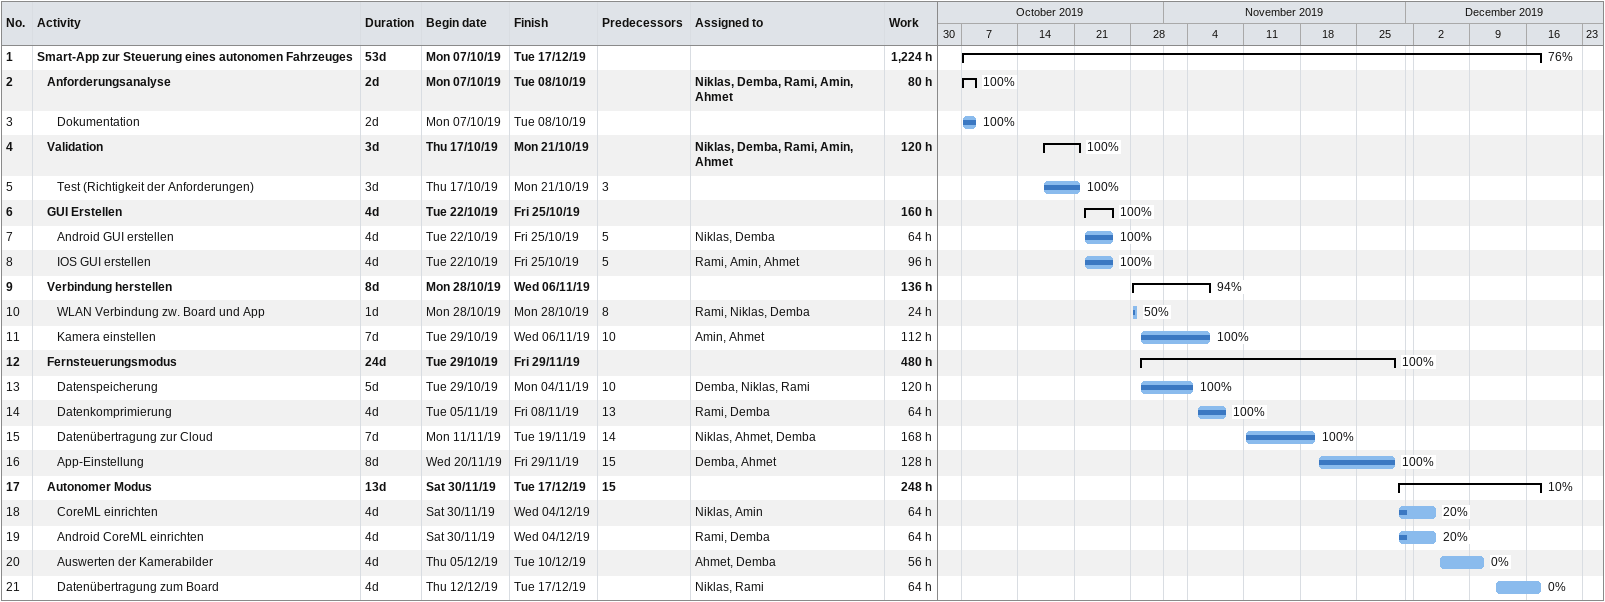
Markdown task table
| ID | Level | Task | Duration | Start | Finish | Predecessors | Resources | % complete | Work (h) |
|---|---|---|---|---|---|---|---|---|---|
| 1 | 1 | **Smart-App zur Steuerung eines autonomen Fahrzeuges** | 53d | 2019-10-07 | 2019-12-17 |  |  | 76 | 1224 |
| 2 | 2 | **Anforderungsanalyse** | 2d | 2019-10-07 | 2019-10-08 |  | Niklas, Demba, Rami, Amin, Ahmet | 100 | 80 |
| 3 | 3 | Dokumentation | 2d | 2019-10-07 | 2019-10-08 |  |  | 100 |  |
| 4 | 2 | **Validation** | 3d | 2019-10-17 | 2019-10-21 |  | Niklas, Demba, Rami, Amin, Ahmet | 100 | 120 |
| 5 | 3 | Test (Richtigkeit der Anforderungen) | 3d | 2019-10-17 | 2019-10-21 | 3 |  | 100 |  |
| 6 | 2 | **GUI Erstellen** | 4d | 2019-10-22 | 2019-10-25 |  |  | 100 | 160 |
| 7 | 3 | Android GUI erstellen | 4d | 2019-10-22 | 2019-10-25 | 5 | Niklas, Demba | 100 | 64 |
| 8 | 3 | IOS GUI erstellen | 4d | 2019-10-22 | 2019-10-25 | 5 | Rami, Amin, Ahmet | 100 | 96 |
| 9 | 2 | **Verbindung herstellen** | 8d | 2019-10-28 | 2019-11-06 |  |  | 94 | 136 |
| 10 | 3 | WLAN Verbindung zw. Board und App | 1d | 2019-10-28 | 2019-10-28 | 8 | Rami, Niklas, Demba | 50 | 24 |
| 11 | 3 | Kamera einstellen | 7d | 2019-10-29 | 2019-11-06 | 10 | Amin, Ahmet | 100 | 112 |
| 12 | 2 | **Fernsteuerungsmodus** | 24d | 2019-10-29 | 2019-11-29 |  |  | 100 | 480 |
| 13 | 3 | Datenspeicherung | 5d | 2019-10-29 | 2019-11-04 | 10 | Demba, Niklas, Rami | 100 | 120 |
| 14 | 3 | Datenkomprimierung | 4d | 2019-11-05 | 2019-11-08 | 13 | Rami, Demba | 100 | 64 |
| 15 | 3 | Datenübertragung zur Cloud | 7d | 2019-11-11 | 2019-11-19 | 14 | Niklas, Ahmet, Demba | 100 | 168 |
| 16 | 3 | App-Einstellung | 8d | 2019-11-20 | 2019-11-29 | 15 | Demba, Ahmet | 100 | 128 |
| 17 | 2 | **Autonomer Modus** | 13d | 2019-11-30 | 2019-12-17 | 15 |  | 10 | 248 |
| 18 | 3 | CoreML einrichten | 4d | 2019-11-30 | 2019-12-04 |  | Niklas, Amin | 20 | 64 |
| 19 | 3 | Android CoreML einrichten | 4d | 2019-11-30 | 2019-12-04 |  | Rami, Demba | 20 | 64 |
| 20 | 3 | Auswerten der Kamerabilder | 4d | 2019-12-05 | 2019-12-10 |  | Ahmet, Demba | 0 | 56 |
| 21 | 3 | Datenübertragung zum Board | 4d | 2019-12-12 | 2019-12-17 |  | Niklas, Rami | 0 | 64 |
